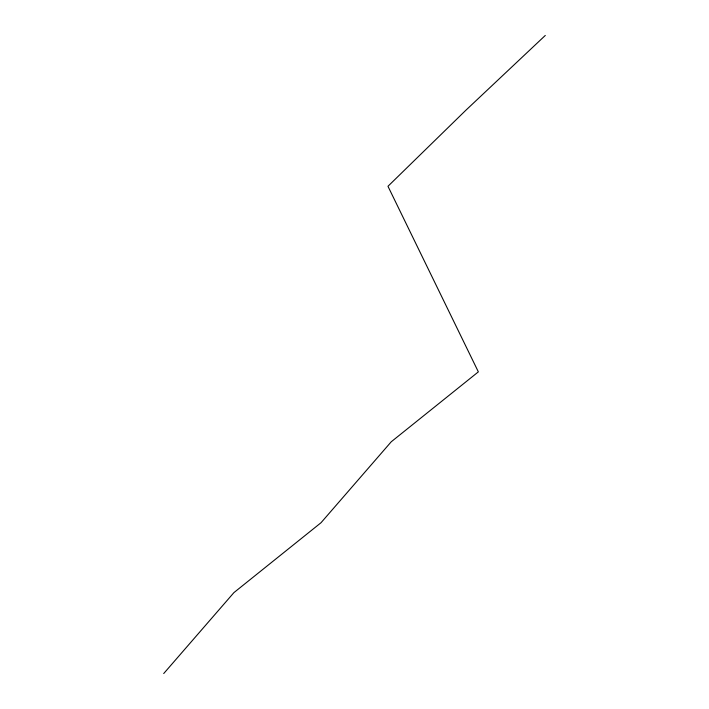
<?xml version="1.0" encoding="UTF-8"?>
<svg xmlns="http://www.w3.org/2000/svg" width="709" height="709" viewBox="0 0 709 709"><rect width="100%" height="100%" fill="white"/><g stroke="black" fill="none" stroke-linecap="round" stroke-linejoin="round"><path stroke-width="1.06" d="M163.708 673.55L233.917 592.618L321.035 522.71L391.244 441.778L478.353 371.862L387.965 186.29L465.786 110.32L545.292 35.45"/></g></svg>
